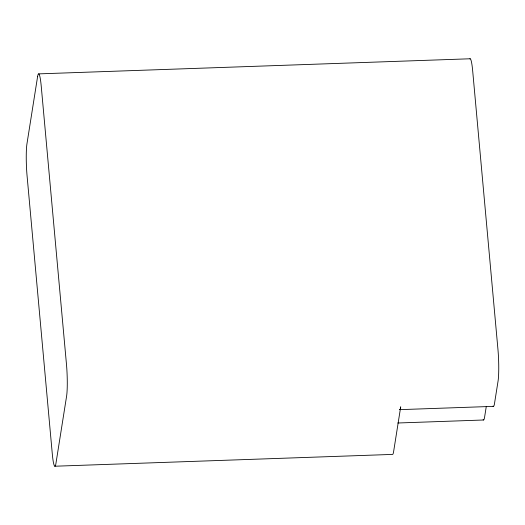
<?xml version="1.0" encoding="UTF-8"?>
<svg xmlns="http://www.w3.org/2000/svg" width="525" height="525" viewBox="0 0 525 525"><rect width="100%" height="100%" fill="white"/><g stroke="black" fill="none" stroke-linecap="round" stroke-linejoin="round"><path stroke-width="0.79" d="M486.235 406.796L484.588 417.185A23.592 2.454 88 0 1 483.125 419.711M38.725 73.874L470.19 58.774M399.571 409.651L493.362 406.37M397.812 422.999L483.453 420M54.81 466.226L392.477 454.414A23.592 2.454 88 0 0 393.619 451.598L400.706 406.836A23.592 2.454 88 0 1 400.457 408.122M493.034 406.081A23.592 2.454 88 0 0 494.504 403.554L498.048 381.176A23.592 2.454 88 0 0 497.936 349.237L472.71 71.151A23.592 2.454 88 0 0 469.875 58.885M400.181 409.027A23.592 2.454 88 0 1 399.886 409.539M37.583 76.683L26.952 143.824A23.592 2.454 88 0 0 27.064 175.763L52.29 453.849A23.592 2.454 88 0 0 55.945 463.417L66.583 396.277A23.592 2.454 88 0 0 66.472 364.337L41.239 86.251A23.592 2.454 88 0 0 37.583 76.683"/></g></svg>
